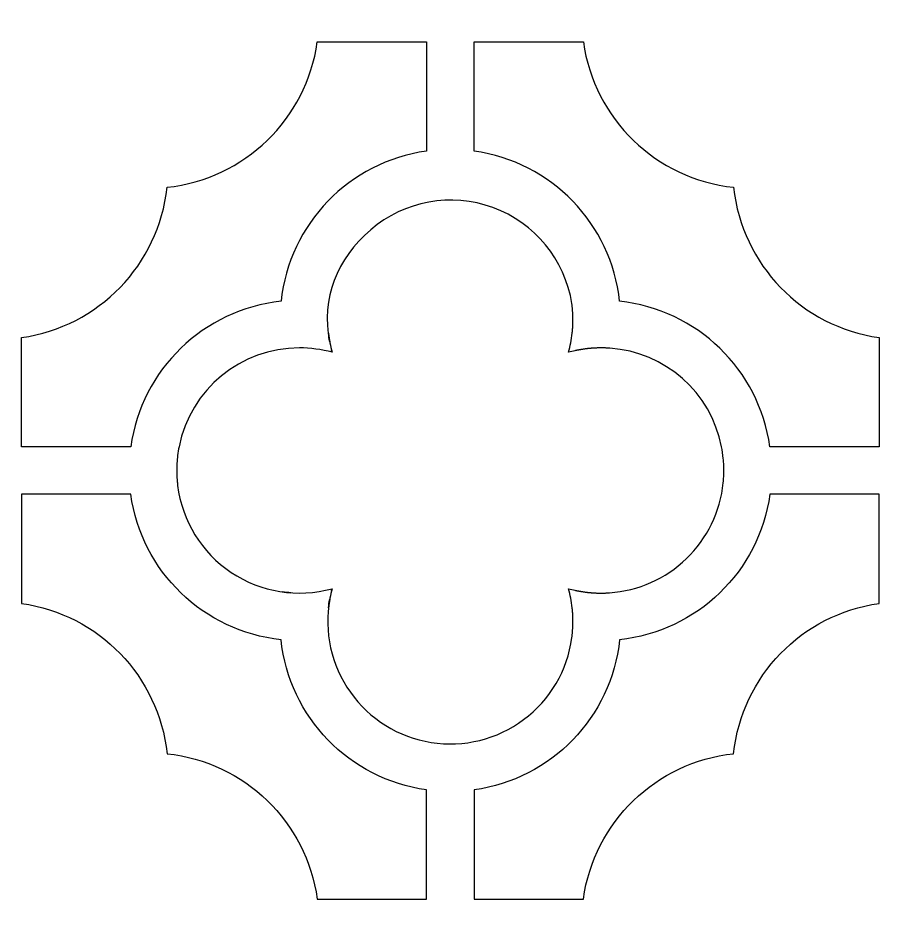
# Model space of a CAD drawing. Header units: centimetres. Extents: x -14 to -8.1, y -9 to 2.2.
# Drawn here: x -13.043 to -11.071, y -5.4 to -3.383 of the extents above; entities that cross this region are included whole.
import ezdxf

# ---------------------------------------------------------------- set-up
doc = ezdxf.new("R2010")
doc.units = ezdxf.units.CM
doc.header["$MEASUREMENT"] = 0
doc.layers.add('layer 1', color=7, linetype='Continuous')

msp = doc.modelspace()

# ---------------------------------------------------------------- linework, layer by layer
at = {"layer": 'layer 1', "lineweight": 30}
for points, knots in [([(-14.04071, 2.23468), (-14.04071, 2.23468), (-13.9345, 2.23468), (-13.9345, 2.23468), (-13.9345, 2.23468), (-13.9345, 2.23468), (-8.20693, 2.23468), (-8.20693, 2.23468), (-8.20693, 2.23468), (-8.20693, 2.23468), (-8.10073, 2.23468), (-8.10073, 2.23468), (-8.10073, 2.23468), (-8.10073, 2.23468), (-8.10073, 2.12848), (-8.10073, 2.12848), (-8.10073, 2.12848), (-8.10073, 2.12848), (-8.10073, -8.89401), (-8.10073, -8.89401), (-8.10073, -8.89401), (-8.10073, -8.89401), (-8.10073, -9.00021), (-8.10073, -9.00021), (-8.10073, -9.00021), (-8.10073, -9.00021), (-8.20693, -9.00021), (-8.20693, -9.00021), (-8.20693, -9.00021), (-8.20693, -9.00021), (-13.9345, -9.00021), (-13.9345, -9.00021), (-13.9345, -9.00021), (-13.9345, -9.00021), (-14.04071, -9.00021), (-14.04071, -9.00021), (-14.04071, -9.00021), (-14.04071, -9.00021), (-14.04071, -8.89401), (-14.04071, -8.89401), (-14.04071, -8.89401), (-14.04071, -8.89401), (-14.04071, 2.12848), (-14.04071, 2.12848), (-14.04071, 2.12848), (-14.04071, 2.12848), (-14.04071, 2.23468), (-14.04071, 2.23468)], [0, 0, 0, 0, 0.0769231, 0.0769231, 0.0769231, 0.0769231, 0.1538462, 0.1538462, 0.1538462, 0.1538462, 0.2307692, 0.2307692, 0.2307692, 0.2307692, 0.3076923, 0.3076923, 0.3076923, 0.3076923, 0.3846154, 0.3846154, 0.3846154, 0.3846154, 0.4615385, 0.4615385, 0.4615385, 0.4615385, 0.5384615, 0.5384615, 0.5384615, 0.5384615, 0.6153846, 0.6153846, 0.6153846, 0.6153846, 0.6923077, 0.6923077, 0.6923077, 0.6923077, 0.7692308, 0.7692308, 0.7692308, 0.7692308, 0.8461538, 0.8461538, 0.8461538, 0.8461538, 1, 1, 1, 1]), ([(-12.13265, -3.43587), (-12.13265, -3.43587), (-12.21379, -3.43587), (-12.21379, -3.43587), (-12.21379, -3.43587), (-12.21379, -3.43587), (-12.25252, -3.43587), (-12.25252, -3.43587), (-12.25252, -3.43587), (-12.25252, -3.43587), (-12.2818, -3.43587), (-12.2818, -3.43587), (-12.2818, -3.43587), (-12.2818, -3.43587), (-12.3761, -3.43587), (-12.3761, -3.43587), (-12.3761, -3.43587), (-12.40015, -3.60788), (-12.53836, -3.74154), (-12.71104, -3.76015), (-12.71104, -3.76015), (-12.72951, -3.93284), (-12.86333, -4.0709), (-13.03531, -4.09508), (-13.03531, -4.09508), (-13.03531, -4.09508), (-13.03531, -4.14635), (-13.03531, -4.14635), (-13.03531, -4.14635), (-13.03531, -4.14635), (-13.03531, -4.17249), (-13.03531, -4.17249), (-13.03531, -4.17249), (-13.03531, -4.17249), (-13.03531, -4.24991), (-13.03531, -4.24991), (-13.03531, -4.24991), (-13.03531, -4.24991), (-13.03531, -4.33851), (-13.03531, -4.33851), (-13.03531, -4.33851), (-13.03531, -4.33851), (-12.88631, -4.33852), (-12.88631, -4.33852), (-12.88631, -4.33852), (-12.88631, -4.33852), (-12.79189, -4.33852), (-12.79189, -4.33852), (-12.79189, -4.33852), (-12.76784, -4.1665), (-12.62962, -4.03284), (-12.45693, -4.01424), (-12.45693, -4.01424), (-12.43847, -3.84154), (-12.30465, -3.70347), (-12.13265, -3.6793), (-12.13265, -3.6793), (-12.13265, -3.6793), (-12.13265, -3.43587), (-12.13265, -3.43587)], [0, 0, 0, 0, 0.0625, 0.0625, 0.0625, 0.0625, 0.125, 0.125, 0.125, 0.125, 0.1875, 0.1875, 0.1875, 0.1875, 0.25, 0.25, 0.25, 0.25, 0.3125, 0.3125, 0.3125, 0.3125, 0.375, 0.375, 0.375, 0.375, 0.4375, 0.4375, 0.4375, 0.4375, 0.5, 0.5, 0.5, 0.5, 0.5625, 0.5625, 0.5625, 0.5625, 0.625, 0.625, 0.625, 0.625, 0.6875, 0.6875, 0.6875, 0.6875, 0.75, 0.75, 0.75, 0.75, 0.8125, 0.8125, 0.8125, 0.8125, 0.875, 0.875, 0.875, 0.875, 1, 1, 1, 1]), ([(-11.78302, -3.43587), (-11.78302, -3.43587), (-11.83419, -3.43587), (-11.83419, -3.43587), (-11.83419, -3.43587), (-11.83419, -3.43587), (-11.9066, -3.43587), (-11.9066, -3.43587), (-11.9066, -3.43587), (-11.9066, -3.43587), (-11.96084, -3.43587), (-11.96084, -3.43587), (-11.96084, -3.43587), (-11.96084, -3.43587), (-12.02645, -3.43587), (-12.02645, -3.43587), (-12.02645, -3.43587), (-12.02645, -3.43587), (-12.02645, -3.67931), (-12.02645, -3.67931), (-12.02645, -3.67931), (-11.85445, -3.70336), (-11.72079, -3.84156), (-11.70218, -4.01424), (-11.70218, -4.01424), (-11.52949, -4.03271), (-11.39143, -4.16653), (-11.36725, -4.33852), (-11.36725, -4.33852), (-11.36725, -4.33852), (-11.24553, -4.33852), (-11.24553, -4.33852), (-11.24553, -4.33852), (-11.24553, -4.33852), (-11.12382, -4.33852), (-11.12382, -4.33852), (-11.12382, -4.33852), (-11.12382, -4.33852), (-11.12382, -4.24991), (-11.12382, -4.24991), (-11.12382, -4.24991), (-11.12382, -4.24991), (-11.12382, -4.17248), (-11.12382, -4.17248), (-11.12382, -4.17248), (-11.12382, -4.17248), (-11.12382, -4.14636), (-11.12382, -4.14636), (-11.12382, -4.14636), (-11.12382, -4.14636), (-11.12382, -4.09508), (-11.12382, -4.09508), (-11.12382, -4.09508), (-11.29582, -4.07103), (-11.42948, -3.93283), (-11.44809, -3.76015), (-11.44809, -3.76015), (-11.62078, -3.74167), (-11.75884, -3.60786), (-11.78302, -3.43587)], [0, 0, 0, 0, 0.0625, 0.0625, 0.0625, 0.0625, 0.125, 0.125, 0.125, 0.125, 0.1875, 0.1875, 0.1875, 0.1875, 0.25, 0.25, 0.25, 0.25, 0.3125, 0.3125, 0.3125, 0.3125, 0.375, 0.375, 0.375, 0.375, 0.4375, 0.4375, 0.4375, 0.4375, 0.5, 0.5, 0.5, 0.5, 0.5625, 0.5625, 0.5625, 0.5625, 0.625, 0.625, 0.625, 0.625, 0.6875, 0.6875, 0.6875, 0.6875, 0.75, 0.75, 0.75, 0.75, 0.8125, 0.8125, 0.8125, 0.8125, 0.875, 0.875, 0.875, 0.875, 1, 1, 1, 1]), ([(-12.68423, -4.33852), (-12.6855, -4.34499), (-12.68653, -4.35151), (-12.68734, -4.35806), (-12.68734, -4.35806), (-12.68734, -4.35806), (-12.68753, -4.3597), (-12.68753, -4.3597), (-12.68753, -4.3597), (-12.68753, -4.3597), (-12.68772, -4.36136), (-12.68772, -4.36136), (-12.68772, -4.36136), (-12.68772, -4.36136), (-12.68837, -4.36792), (-12.68837, -4.36792), (-12.68837, -4.36792), (-12.68837, -4.36792), (-12.68875, -4.373), (-12.68875, -4.373), (-12.68875, -4.373), (-12.68875, -4.373), (-12.68887, -4.37468), (-12.68887, -4.37468), (-12.68887, -4.37468), (-12.68887, -4.37468), (-12.68907, -4.37803), (-12.68907, -4.37803), (-12.68907, -4.37803), (-12.68907, -4.37803), (-12.68913, -4.37974), (-12.68913, -4.37974), (-12.68913, -4.37974), (-12.68913, -4.37974), (-12.68922, -4.3819), (-12.68922, -4.3819), (-12.68922, -4.3819), (-12.68922, -4.3819), (-12.68925, -4.38312), (-12.68925, -4.38312), (-12.68925, -4.38312), (-12.68925, -4.38312), (-12.68932, -4.38454), (-12.68932, -4.38454), (-12.68932, -4.38454), (-12.68932, -4.38454), (-12.68934, -4.38626), (-12.68934, -4.38626), (-12.68934, -4.38626), (-12.68934, -4.38626), (-12.68935, -4.38734), (-12.68935, -4.38734), (-12.68935, -4.38734), (-12.68935, -4.38734), (-12.68938, -4.38904), (-12.68938, -4.38904), (-12.68938, -4.38904), (-12.68938, -4.38904), (-12.68939, -4.39075), (-12.68939, -4.39075), (-12.68939, -4.39075), (-12.68939, -4.39075), (-12.68939, -4.39244), (-12.68939, -4.39244), (-12.68939, -4.39244), (-12.68939, -4.39244), (-12.68938, -4.39414), (-12.68938, -4.39414), (-12.68938, -4.39414), (-12.68938, -4.39414), (-12.68936, -4.39555), (-12.68936, -4.39555), (-12.68936, -4.39555), (-12.68936, -4.39555), (-12.68935, -4.39668), (-12.68935, -4.39668), (-12.68935, -4.39668), (-12.68935, -4.39668), (-12.68932, -4.39838), (-12.68932, -4.39838), (-12.68932, -4.39838), (-12.68932, -4.39838), (-12.68925, -4.40008), (-12.68925, -4.40008), (-12.68925, -4.40008), (-12.68925, -4.40008), (-12.68922, -4.40131), (-12.68922, -4.40131), (-12.68922, -4.40131), (-12.68922, -4.40131), (-12.68916, -4.4026), (-12.68916, -4.4026), (-12.68916, -4.4026), (-12.68916, -4.4026), (-12.6891, -4.40428), (-12.6891, -4.40428), (-12.6891, -4.40428), (-12.6891, -4.40428), (-12.68887, -4.40848), (-12.68887, -4.40848), (-12.68887, -4.40848), (-12.68887, -4.40848), (-12.68875, -4.41017), (-12.68875, -4.41017), (-12.68875, -4.41017), (-12.68875, -4.41017), (-12.68844, -4.41434), (-12.68844, -4.41434), (-12.68844, -4.41434), (-12.68818, -4.41739), (-12.68788, -4.42044), (-12.68753, -4.42349), (-12.68753, -4.42349), (-12.68753, -4.42349), (-12.68734, -4.42515), (-12.68734, -4.42515), (-12.68734, -4.42515), (-12.67764, -4.50408), (-12.63407, -4.57483), (-12.56791, -4.61896), (-12.56791, -4.61896), (-12.50177, -4.66307), (-12.41979, -4.6763), (-12.34315, -4.65515), (-12.34315, -4.65515), (-12.34315, -4.65515), (-12.34444, -4.6601), (-12.34444, -4.6601), (-12.34444, -4.6601), (-12.34444, -4.6601), (-12.34315, -4.65515), (-12.34315, -4.65515), (-12.34315, -4.65515), (-12.34501, -4.66208), (-12.34662, -4.66907), (-12.34799, -4.67612), (-12.34799, -4.67612), (-12.34937, -4.68326), (-12.35046, -4.69046), (-12.35127, -4.69769), (-12.35127, -4.69769), (-12.35056, -4.69136), (-12.34964, -4.68506), (-12.3485, -4.67879), (-12.3485, -4.67879), (-12.36165, -4.75127), (-12.34503, -4.82598), (-12.3024, -4.88605), (-12.3024, -4.88605), (-12.25978, -4.94612), (-12.19509, -4.98642), (-12.12234, -4.99794), (-12.12234, -4.99794), (-12.04956, -5.00947), (-11.97521, -4.99113), (-11.91614, -4.94709), (-11.91614, -4.94709), (-11.85707, -4.90305), (-11.81832, -4.83739), (-11.80858, -4.76435), (-11.80858, -4.76435), (-11.80858, -4.76435), (-11.80842, -4.7632), (-11.80842, -4.7632), (-11.80842, -4.7632), (-11.80842, -4.7632), (-11.8083, -4.76205), (-11.8083, -4.76205), (-11.8083, -4.76205), (-11.8083, -4.76205), (-11.80801, -4.75972), (-11.80801, -4.75972), (-11.80801, -4.75972), (-11.80801, -4.75972), (-11.80781, -4.75799), (-11.80781, -4.75799), (-11.80781, -4.75799), (-11.80781, -4.75799), (-11.80768, -4.75684), (-11.80768, -4.75684), (-11.80768, -4.75684), (-11.80768, -4.75684), (-11.80751, -4.75509), (-11.80751, -4.75509), (-11.80751, -4.75509), (-11.80751, -4.75509), (-11.80737, -4.75361), (-11.80737, -4.75361), (-11.80737, -4.75361), (-11.80737, -4.75361), (-11.80725, -4.7522), (-11.80725, -4.7522), (-11.80725, -4.7522), (-11.80725, -4.7522), (-11.80715, -4.75101), (-11.80715, -4.75101), (-11.80715, -4.75101), (-11.80715, -4.75101), (-11.80706, -4.75003), (-11.80706, -4.75003), (-11.80706, -4.75003), (-11.80706, -4.75003), (-11.80695, -4.74868), (-11.80695, -4.74868), (-11.80695, -4.74868), (-11.80695, -4.74868), (-11.80661, -4.74342), (-11.80661, -4.74342), (-11.80661, -4.74342), (-11.80661, -4.74342), (-11.80654, -4.74225), (-11.80654, -4.74225), (-11.80654, -4.74225), (-11.80654, -4.74225), (-11.8065, -4.74107), (-11.8065, -4.74107), (-11.8065, -4.74107), (-11.8065, -4.74107), (-11.80644, -4.73989), (-11.80644, -4.73989), (-11.80644, -4.73989), (-11.80644, -4.73989), (-11.80639, -4.73872), (-11.80639, -4.73872), (-11.80639, -4.73872), (-11.80639, -4.73872), (-11.80633, -4.73698), (-11.80633, -4.73698), (-11.80633, -4.73698), (-11.80633, -4.73698), (-11.80623, -4.73307), (-11.80623, -4.73307), (-11.80623, -4.73307), (-11.80623, -4.73307), (-11.80622, -4.73159), (-11.80622, -4.73159), (-11.80622, -4.73159), (-11.80622, -4.73159), (-11.80619, -4.7298), (-11.80619, -4.7298), (-11.80619, -4.7298), (-11.80619, -4.7298), (-11.80617, -4.72805), (-11.80617, -4.72805), (-11.80617, -4.72805), (-11.80617, -4.72805), (-11.80619, -4.72686), (-11.80619, -4.72686), (-11.80619, -4.72686), (-11.80619, -4.72686), (-11.80619, -4.72568), (-11.80619, -4.72568), (-11.80619, -4.72568), (-11.80619, -4.72568), (-11.80622, -4.72451), (-11.80622, -4.72451), (-11.80622, -4.72451), (-11.80622, -4.72451), (-11.80622, -4.72333), (-11.80622, -4.72333), (-11.80622, -4.72333), (-11.80622, -4.72333), (-11.80624, -4.72215), (-11.80624, -4.72215), (-11.80624, -4.72215), (-11.80624, -4.72215), (-11.80626, -4.72097), (-11.80626, -4.72097), (-11.80626, -4.72097), (-11.80626, -4.72097), (-11.8063, -4.71979), (-11.8063, -4.71979), (-11.8063, -4.71979), (-11.8063, -4.71979), (-11.80633, -4.71862), (-11.80633, -4.71862), (-11.80633, -4.71862), (-11.80633, -4.71862), (-11.80639, -4.71744), (-11.80639, -4.71744), (-11.80639, -4.71744), (-11.80639, -4.71744), (-11.80644, -4.71627), (-11.80644, -4.71627), (-11.80644, -4.71627), (-11.80644, -4.71627), (-11.8065, -4.71508), (-11.8065, -4.71508), (-11.8065, -4.71508), (-11.8065, -4.71508), (-11.80654, -4.71393), (-11.80654, -4.71393), (-11.80654, -4.71393), (-11.80654, -4.71393), (-11.80661, -4.71275), (-11.80661, -4.71275), (-11.80661, -4.71275), (-11.80661, -4.71275), (-11.80667, -4.71159), (-11.80667, -4.71159), (-11.80667, -4.71159), (-11.80667, -4.71159), (-11.80675, -4.71041), (-11.80675, -4.71041), (-11.80675, -4.71041), (-11.80675, -4.71041), (-11.80681, -4.70926), (-11.80681, -4.70926), (-11.80681, -4.70926), (-11.80681, -4.70926), (-11.80691, -4.70809), (-11.80691, -4.70809), (-11.80691, -4.70809), (-11.80691, -4.70809), (-11.80699, -4.70694), (-11.80699, -4.70694), (-11.80699, -4.70694), (-11.80699, -4.70694), (-11.80708, -4.70577), (-11.80708, -4.70577), (-11.80708, -4.70577), (-11.80708, -4.70577), (-11.80718, -4.70461), (-11.80718, -4.70461), (-11.80718, -4.70461), (-11.80718, -4.70461), (-11.8073, -4.70344), (-11.8073, -4.70344), (-11.8073, -4.70344), (-11.8073, -4.70344), (-11.8074, -4.70228), (-11.8074, -4.70228), (-11.8074, -4.70228), (-11.8074, -4.70228), (-11.8075, -4.70114), (-11.8075, -4.70114), (-11.8075, -4.70114), (-11.8075, -4.70114), (-11.80759, -4.7), (-11.80759, -4.7), (-11.80759, -4.7), (-11.80759, -4.7), (-11.80772, -4.69883), (-11.80772, -4.69883), (-11.80772, -4.69883), (-11.80772, -4.69883), (-11.80785, -4.69769), (-11.80785, -4.69769), (-11.80785, -4.69769), (-11.80944, -4.68331), (-11.81217, -4.66909), (-11.81603, -4.65515), (-11.81603, -4.65515), (-11.8113, -4.65643), (-11.80654, -4.65759), (-11.80176, -4.65864), (-11.80176, -4.65864), (-11.80176, -4.65864), (-11.80064, -4.6589), (-11.80064, -4.6589), (-11.80064, -4.6589), (-11.80064, -4.6589), (-11.79953, -4.65912), (-11.79953, -4.65912), (-11.79953, -4.65912), (-11.79953, -4.65912), (-11.79841, -4.65937), (-11.79841, -4.65937), (-11.79841, -4.65937), (-11.79841, -4.65937), (-11.79729, -4.65959), (-11.79729, -4.65959), (-11.79729, -4.65959), (-11.79729, -4.65959), (-11.79618, -4.65981), (-11.79618, -4.65981), (-11.79618, -4.65981), (-11.79618, -4.65981), (-11.79506, -4.66003), (-11.79506, -4.66003), (-11.79506, -4.66003), (-11.79506, -4.66003), (-11.79394, -4.66024), (-11.79394, -4.66024), (-11.79394, -4.66024), (-11.79394, -4.66024), (-11.79283, -4.66044), (-11.79283, -4.66044), (-11.79283, -4.66044), (-11.79283, -4.66044), (-11.7917, -4.66066), (-11.7917, -4.66066), (-11.7917, -4.66066), (-11.7917, -4.66066), (-11.79059, -4.66085), (-11.79059, -4.66085), (-11.79059, -4.66085), (-11.79059, -4.66085), (-11.78943, -4.66106), (-11.78943, -4.66106), (-11.78943, -4.66106), (-11.78943, -4.66106), (-11.78832, -4.66124), (-11.78832, -4.66124), (-11.78832, -4.66124), (-11.78832, -4.66124), (-11.78718, -4.66143), (-11.78718, -4.66143), (-11.78718, -4.66143), (-11.78718, -4.66143), (-11.78606, -4.6616), (-11.78606, -4.6616), (-11.78606, -4.6616), (-11.78606, -4.6616), (-11.78491, -4.6618), (-11.78491, -4.6618), (-11.78491, -4.6618), (-11.78491, -4.6618), (-11.78378, -4.66196), (-11.78378, -4.66196), (-11.78378, -4.66196), (-11.78378, -4.66196), (-11.78264, -4.66214), (-11.78264, -4.66214), (-11.78264, -4.66214), (-11.78264, -4.66214), (-11.7815, -4.66229), (-11.7815, -4.66229), (-11.7815, -4.66229), (-11.7815, -4.66229), (-11.78034, -4.66248), (-11.78034, -4.66248), (-11.78034, -4.66248), (-11.78034, -4.66248), (-11.77922, -4.6626), (-11.77922, -4.6626), (-11.77922, -4.6626), (-11.77922, -4.6626), (-11.77808, -4.66277), (-11.77808, -4.66277), (-11.77808, -4.66277), (-11.77808, -4.66277), (-11.77693, -4.6629), (-11.77693, -4.6629), (-11.77693, -4.6629), (-11.77693, -4.6629), (-11.77578, -4.66305), (-11.77578, -4.66305), (-11.77578, -4.66305), (-11.77578, -4.66305), (-11.77463, -4.66318), (-11.77463, -4.66318), (-11.77463, -4.66318), (-11.77463, -4.66318), (-11.77349, -4.66332), (-11.77349, -4.66332), (-11.77349, -4.66332), (-11.77349, -4.66332), (-11.77234, -4.66345), (-11.77234, -4.66345), (-11.77234, -4.66345), (-11.77234, -4.66345), (-11.77118, -4.66358), (-11.77118, -4.66358), (-11.77118, -4.66358), (-11.77118, -4.66358), (-11.77004, -4.66366), (-11.77004, -4.66366), (-11.77004, -4.66366), (-11.77004, -4.66366), (-11.76889, -4.66378), (-11.76889, -4.66378), (-11.76889, -4.66378), (-11.76889, -4.66378), (-11.76774, -4.66388), (-11.76774, -4.66388), (-11.76774, -4.66388), (-11.76774, -4.66388), (-11.76656, -4.664), (-11.76656, -4.664), (-11.76656, -4.664), (-11.76656, -4.664), (-11.76541, -4.66409), (-11.76541, -4.66409), (-11.76541, -4.66409), (-11.76541, -4.66409), (-11.76423, -4.66419), (-11.76423, -4.66419), (-11.76423, -4.66419), (-11.76423, -4.66419), (-11.76309, -4.66427), (-11.76309, -4.66427), (-11.76309, -4.66427), (-11.76309, -4.66427), (-11.76191, -4.66436), (-11.76191, -4.66436), (-11.76191, -4.66436), (-11.76191, -4.66436), (-11.76076, -4.66443), (-11.76076, -4.66443), (-11.76076, -4.66443), (-11.76076, -4.66443), (-11.75959, -4.6645), (-11.75959, -4.6645), (-11.75959, -4.6645), (-11.75959, -4.6645), (-11.75843, -4.66457), (-11.75843, -4.66457), (-11.75843, -4.66457), (-11.75843, -4.66457), (-11.75725, -4.66463), (-11.75725, -4.66463), (-11.75725, -4.66463), (-11.75725, -4.66463), (-11.75609, -4.66468), (-11.75609, -4.66468), (-11.75609, -4.66468), (-11.75609, -4.66468), (-11.75491, -4.66474), (-11.75491, -4.66474), (-11.75491, -4.66474), (-11.75491, -4.66474), (-11.75373, -4.66478), (-11.75373, -4.66478), (-11.75373, -4.66478), (-11.75373, -4.66478), (-11.75256, -4.66485), (-11.75256, -4.66485), (-11.75256, -4.66485), (-11.75256, -4.66485), (-11.75138, -4.66488), (-11.75138, -4.66488), (-11.75138, -4.66488), (-11.75138, -4.66488), (-11.75021, -4.66491), (-11.75021, -4.66491), (-11.75021, -4.66491), (-11.75021, -4.66491), (-11.74903, -4.66493), (-11.74903, -4.66493), (-11.74903, -4.66493), (-11.74903, -4.66493), (-11.74785, -4.66497), (-11.74785, -4.66497), (-11.74785, -4.66497), (-11.74785, -4.66497), (-11.74667, -4.66497), (-11.74667, -4.66497), (-11.74667, -4.66497), (-11.74667, -4.66497), (-11.74549, -4.665), (-11.74549, -4.665), (-11.74549, -4.665), (-11.74549, -4.665), (-11.74431, -4.665), (-11.74431, -4.665), (-11.74431, -4.665), (-11.74431, -4.665), (-11.74312, -4.66501), (-11.74312, -4.66501), (-11.74312, -4.66501), (-11.74312, -4.66501), (-11.74195, -4.665), (-11.74195, -4.665), (-11.74195, -4.665), (-11.74195, -4.665), (-11.74051, -4.66498), (-11.74051, -4.66498), (-11.74051, -4.66498), (-11.74051, -4.66498), (-11.73898, -4.66497), (-11.73898, -4.66497), (-11.73898, -4.66497), (-11.73898, -4.66497), (-11.73393, -4.66484), (-11.73393, -4.66484), (-11.73393, -4.66484), (-11.73393, -4.66484), (-11.73247, -4.66477), (-11.73247, -4.66477), (-11.73247, -4.66477), (-11.73247, -4.66477), (-11.7272, -4.66451), (-11.7272, -4.66451), (-11.7272, -4.66451), (-11.7272, -4.66451), (-11.72602, -4.66444), (-11.72602, -4.66444), (-11.72602, -4.66444), (-11.72602, -4.66444), (-11.72484, -4.66437), (-11.72484, -4.66437), (-11.72484, -4.66437), (-11.66045, -4.65994), (-11.59971, -4.63299), (-11.55324, -4.58819), (-11.55324, -4.58819), (-11.50675, -4.54338), (-11.47767, -4.48358), (-11.47116, -4.41934), (-11.47116, -4.41934), (-11.47116, -4.41934), (-11.47076, -4.41518), (-11.47076, -4.41518), (-11.47076, -4.41518), (-11.47041, -4.41085), (-11.47014, -4.40651), (-11.46995, -4.40217), (-11.46995, -4.40217), (-11.46995, -4.40217), (-11.46992, -4.40091), (-11.46992, -4.40091), (-11.46992, -4.40091), (-11.46992, -4.40091), (-11.46986, -4.39921), (-11.46986, -4.39921), (-11.46986, -4.39921), (-11.46986, -4.39921), (-11.46979, -4.39681), (-11.46979, -4.39681), (-11.46979, -4.39681), (-11.46979, -4.39681), (-11.46979, -4.39582), (-11.46979, -4.39582), (-11.46979, -4.39582), (-11.46979, -4.39582), (-11.46976, -4.39414), (-11.46976, -4.39414), (-11.46976, -4.39414), (-11.46976, -4.39414), (-11.46975, -4.39244), (-11.46975, -4.39244), (-11.46975, -4.39244), (-11.46975, -4.39244), (-11.46975, -4.39075), (-11.46975, -4.39075), (-11.46975, -4.39075), (-11.46975, -4.39075), (-11.46976, -4.38904), (-11.46976, -4.38904), (-11.46976, -4.38904), (-11.46976, -4.38904), (-11.46978, -4.38767), (-11.46978, -4.38767), (-11.46978, -4.38767), (-11.46978, -4.38767), (-11.46979, -4.3865), (-11.46979, -4.3865), (-11.46979, -4.3865), (-11.46979, -4.3865), (-11.46982, -4.38483), (-11.46982, -4.38483), (-11.46982, -4.38483), (-11.46982, -4.38483), (-11.46989, -4.38312), (-11.46989, -4.38312), (-11.46989, -4.38312), (-11.46989, -4.38312), (-11.46992, -4.38197), (-11.46992, -4.38197), (-11.46992, -4.38197), (-11.47009, -4.37786), (-11.47033, -4.37375), (-11.47064, -4.36965), (-11.47064, -4.36965), (-11.47064, -4.36965), (-11.47076, -4.368), (-11.47076, -4.368), (-11.47076, -4.368), (-11.47076, -4.368), (-11.47106, -4.36468), (-11.47106, -4.36468), (-11.47106, -4.36468), (-11.47197, -4.35591), (-11.47326, -4.34718), (-11.47491, -4.33852), (-11.47491, -4.33852), (-11.49882, -4.21739), (-11.6008, -4.12738), (-11.72396, -4.11892), (-11.72396, -4.11892), (-11.72396, -4.11892), (-11.72541, -4.11882), (-11.72541, -4.11882), (-11.72541, -4.11882), (-11.72541, -4.11882), (-11.72659, -4.11874), (-11.72659, -4.11874), (-11.72659, -4.11874), (-11.72659, -4.11874), (-11.73247, -4.11846), (-11.73247, -4.11846), (-11.73247, -4.11846), (-11.73247, -4.11846), (-11.73393, -4.1184), (-11.73393, -4.1184), (-11.73393, -4.1184), (-11.73393, -4.1184), (-11.73811, -4.11828), (-11.73811, -4.11828), (-11.73811, -4.11828), (-11.73811, -4.11828), (-11.73959, -4.11827), (-11.73959, -4.11827), (-11.73959, -4.11827), (-11.73959, -4.11827), (-11.74138, -4.11824), (-11.74138, -4.11824), (-11.74138, -4.11824), (-11.74138, -4.11824), (-11.74312, -4.11822), (-11.74312, -4.11822), (-11.74312, -4.11822), (-11.74312, -4.11822), (-11.74431, -4.11824), (-11.74431, -4.11824), (-11.74431, -4.11824), (-11.74431, -4.11824), (-11.74549, -4.11824), (-11.74549, -4.11824), (-11.74549, -4.11824), (-11.74549, -4.11824), (-11.74667, -4.11827), (-11.74667, -4.11827), (-11.74667, -4.11827), (-11.74667, -4.11827), (-11.74785, -4.11827), (-11.74785, -4.11827), (-11.74785, -4.11827), (-11.74785, -4.11827), (-11.74903, -4.1183), (-11.74903, -4.1183), (-11.74903, -4.1183), (-11.74903, -4.1183), (-11.75021, -4.11832), (-11.75021, -4.11832), (-11.75021, -4.11832), (-11.75021, -4.11832), (-11.75138, -4.11836), (-11.75138, -4.11836), (-11.75138, -4.11836), (-11.75138, -4.11836), (-11.75256, -4.11839), (-11.75256, -4.11839), (-11.75256, -4.11839), (-11.75256, -4.11839), (-11.75373, -4.11844), (-11.75373, -4.11844), (-11.75373, -4.11844), (-11.75373, -4.11844), (-11.75491, -4.11849), (-11.75491, -4.11849), (-11.75491, -4.11849), (-11.75491, -4.11849), (-11.75609, -4.11855), (-11.75609, -4.11855), (-11.75609, -4.11855), (-11.75609, -4.11855), (-11.75725, -4.11859), (-11.75725, -4.11859), (-11.75725, -4.11859), (-11.75725, -4.11859), (-11.75843, -4.11866), (-11.75843, -4.11866), (-11.75843, -4.11866), (-11.75843, -4.11866), (-11.75958, -4.11872), (-11.75958, -4.11872), (-11.75958, -4.11872), (-11.75958, -4.11872), (-11.76075, -4.1188), (-11.76075, -4.1188), (-11.76075, -4.1188), (-11.76075, -4.1188), (-11.76191, -4.11886), (-11.76191, -4.11886), (-11.76191, -4.11886), (-11.76191, -4.11886), (-11.76308, -4.11896), (-11.76308, -4.11896), (-11.76308, -4.11896), (-11.76308, -4.11896), (-11.76422, -4.11905), (-11.76422, -4.11905), (-11.76422, -4.11905), (-11.76422, -4.11905), (-11.76541, -4.11914), (-11.76541, -4.11914), (-11.76541, -4.11914), (-11.76541, -4.11914), (-11.76655, -4.11923), (-11.76655, -4.11923), (-11.76655, -4.11923), (-11.76655, -4.11923), (-11.76772, -4.11935), (-11.76772, -4.11935), (-11.76772, -4.11935), (-11.76772, -4.11935), (-11.76887, -4.11945), (-11.76887, -4.11945), (-11.76887, -4.11945), (-11.76887, -4.11945), (-11.77001, -4.11956), (-11.77001, -4.11956), (-11.77001, -4.11956), (-11.77001, -4.11956), (-11.77116, -4.11966), (-11.77116, -4.11966), (-11.77116, -4.11966), (-11.77116, -4.11966), (-11.77232, -4.11979), (-11.77232, -4.11979), (-11.77232, -4.11979), (-11.77232, -4.11979), (-11.77346, -4.11991), (-11.77346, -4.11991), (-11.77346, -4.11991), (-11.77346, -4.11991), (-11.77461, -4.12005), (-11.77461, -4.12005), (-11.77461, -4.12005), (-11.77461, -4.12005), (-11.77576, -4.12018), (-11.77576, -4.12018), (-11.77576, -4.12018), (-11.77576, -4.12018), (-11.7769, -4.12034), (-11.7769, -4.12034), (-11.7769, -4.12034), (-11.7769, -4.12034), (-11.77806, -4.12047), (-11.77806, -4.12047), (-11.77806, -4.12047), (-11.77806, -4.12047), (-11.7792, -4.12062), (-11.7792, -4.12062), (-11.7792, -4.12062), (-11.7792, -4.12062), (-11.78031, -4.12075), (-11.78031, -4.12075), (-11.78031, -4.12075), (-11.78031, -4.12075), (-11.78146, -4.12093), (-11.78146, -4.12093), (-11.78146, -4.12093), (-11.78146, -4.12093), (-11.78261, -4.12109), (-11.78261, -4.12109), (-11.78261, -4.12109), (-11.78261, -4.12109), (-11.78375, -4.12127), (-11.78375, -4.12127), (-11.78375, -4.12127), (-11.78375, -4.12127), (-11.78488, -4.12143), (-11.78488, -4.12143), (-11.78488, -4.12143), (-11.78488, -4.12143), (-11.78603, -4.12162), (-11.78603, -4.12162), (-11.78603, -4.12162), (-11.78603, -4.12162), (-11.78715, -4.12181), (-11.78715, -4.12181), (-11.78715, -4.12181), (-11.78715, -4.12181), (-11.78829, -4.122), (-11.78829, -4.122), (-11.78829, -4.122), (-11.78829, -4.122), (-11.7894, -4.12216), (-11.7894, -4.12216), (-11.7894, -4.12216), (-11.7894, -4.12216), (-11.79055, -4.12238), (-11.79055, -4.12238), (-11.79055, -4.12238), (-11.79055, -4.12238), (-11.79166, -4.12257), (-11.79166, -4.12257), (-11.79166, -4.12257), (-11.79166, -4.12257), (-11.7928, -4.12279), (-11.7928, -4.12279), (-11.7928, -4.12279), (-11.7928, -4.12279), (-11.79391, -4.12298), (-11.79391, -4.12298), (-11.79391, -4.12298), (-11.79391, -4.12298), (-11.79502, -4.12321), (-11.79502, -4.12321), (-11.79502, -4.12321), (-11.79502, -4.12321), (-11.79614, -4.12342), (-11.79614, -4.12342), (-11.79614, -4.12342), (-11.79614, -4.12342), (-11.79725, -4.12364), (-11.79725, -4.12364), (-11.79725, -4.12364), (-11.79725, -4.12364), (-11.79837, -4.12386), (-11.79837, -4.12386), (-11.79837, -4.12386), (-11.79837, -4.12386), (-11.79948, -4.1241), (-11.79948, -4.1241), (-11.79948, -4.1241), (-11.79948, -4.1241), (-11.80059, -4.12433), (-11.80059, -4.12433), (-11.80059, -4.12433), (-11.80059, -4.12433), (-11.80171, -4.12459), (-11.80171, -4.12459), (-11.80171, -4.12459), (-11.8065, -4.12562), (-11.81125, -4.12678), (-11.81598, -4.12808), (-11.81598, -4.12808), (-11.81215, -4.11414), (-11.80944, -4.09991), (-11.80786, -4.08554), (-11.80786, -4.08554), (-11.80786, -4.08554), (-11.80773, -4.08439), (-11.80773, -4.08439), (-11.80773, -4.08439), (-11.80773, -4.08439), (-11.80761, -4.08324), (-11.80761, -4.08324), (-11.80761, -4.08324), (-11.80761, -4.08324), (-11.80751, -4.08208), (-11.80751, -4.08208), (-11.80751, -4.08208), (-11.80751, -4.08208), (-11.8074, -4.08094), (-11.8074, -4.08094), (-11.8074, -4.08094), (-11.8074, -4.08094), (-11.8073, -4.07979), (-11.8073, -4.07979), (-11.8073, -4.07979), (-11.8073, -4.07979), (-11.80718, -4.07861), (-11.80718, -4.07861), (-11.80718, -4.07861), (-11.80718, -4.07861), (-11.80708, -4.07747), (-11.80708, -4.07747), (-11.80708, -4.07747), (-11.80708, -4.07747), (-11.80699, -4.07628), (-11.80699, -4.07628), (-11.80699, -4.07628), (-11.80699, -4.07628), (-11.80691, -4.07514), (-11.80691, -4.07514), (-11.80691, -4.07514), (-11.80691, -4.07514), (-11.80681, -4.07397), (-11.80681, -4.07397), (-11.80681, -4.07397), (-11.80681, -4.07397), (-11.80675, -4.07281), (-11.80675, -4.07281), (-11.80675, -4.07281), (-11.80675, -4.07281), (-11.80667, -4.07164), (-11.80667, -4.07164), (-11.80667, -4.07164), (-11.80667, -4.07164), (-11.80661, -4.07048), (-11.80661, -4.07048), (-11.80661, -4.07048), (-11.80661, -4.07048), (-11.80654, -4.0693), (-11.80654, -4.0693), (-11.80654, -4.0693), (-11.80654, -4.0693), (-11.8065, -4.06814), (-11.8065, -4.06814), (-11.8065, -4.06814), (-11.8065, -4.06814), (-11.80644, -4.06697), (-11.80644, -4.06697), (-11.80644, -4.06697), (-11.80644, -4.06697), (-11.80639, -4.06578), (-11.80639, -4.06578), (-11.80639, -4.06578), (-11.80639, -4.06578), (-11.80633, -4.06461), (-11.80633, -4.06461), (-11.80633, -4.06461), (-11.80633, -4.06461), (-11.8063, -4.06344), (-11.8063, -4.06344), (-11.8063, -4.06344), (-11.8063, -4.06344), (-11.80626, -4.06226), (-11.80626, -4.06226), (-11.80626, -4.06226), (-11.80626, -4.06226), (-11.80624, -4.06108), (-11.80624, -4.06108), (-11.80624, -4.06108), (-11.80624, -4.06108), (-11.80622, -4.05991), (-11.80622, -4.05991), (-11.80622, -4.05991), (-11.80622, -4.05991), (-11.80622, -4.05872), (-11.80622, -4.05872), (-11.80622, -4.05872), (-11.80622, -4.05872), (-11.80619, -4.05754), (-11.80619, -4.05754), (-11.80619, -4.05754), (-11.80619, -4.05754), (-11.80619, -4.05637), (-11.80619, -4.05637), (-11.80619, -4.05637), (-11.80619, -4.05637), (-11.80617, -4.05518), (-11.80617, -4.05518), (-11.80617, -4.05518), (-11.80617, -4.05518), (-11.80619, -4.054), (-11.80619, -4.054), (-11.80619, -4.054), (-11.80619, -4.054), (-11.80619, -4.05256), (-11.80619, -4.05256), (-11.80619, -4.05256), (-11.80619, -4.05256), (-11.80622, -4.05103), (-11.80622, -4.05103), (-11.80622, -4.05103), (-11.80622, -4.05103), (-11.8063, -4.04705), (-11.8063, -4.04705), (-11.8063, -4.04705), (-11.8063, -4.04705), (-11.80639, -4.04452), (-11.80639, -4.04452), (-11.80639, -4.04452), (-11.80639, -4.04452), (-11.80644, -4.04333), (-11.80644, -4.04333), (-11.80644, -4.04333), (-11.80644, -4.04333), (-11.8065, -4.04216), (-11.8065, -4.04216), (-11.8065, -4.04216), (-11.8065, -4.04216), (-11.80653, -4.04112), (-11.80653, -4.04112), (-11.80653, -4.04112), (-11.80653, -4.04112), (-11.80661, -4.03981), (-11.80661, -4.03981), (-11.80661, -4.03981), (-11.80661, -4.03981), (-11.80694, -4.0347), (-11.80694, -4.0347), (-11.80694, -4.0347), (-11.80694, -4.0347), (-11.80705, -4.03337), (-11.80705, -4.03337), (-11.80705, -4.03337), (-11.80705, -4.03337), (-11.80715, -4.03222), (-11.80715, -4.03222), (-11.80715, -4.03222), (-11.80715, -4.03222), (-11.80725, -4.03104), (-11.80725, -4.03104), (-11.80725, -4.03104), (-11.80725, -4.03104), (-11.80736, -4.02989), (-11.80736, -4.02989), (-11.80736, -4.02989), (-11.80736, -4.02989), (-11.80745, -4.02878), (-11.80745, -4.02878), (-11.80745, -4.02878), (-11.80745, -4.02878), (-11.80759, -4.02713), (-11.80759, -4.02713), (-11.80759, -4.02713), (-11.80759, -4.02713), (-11.80774, -4.02581), (-11.80774, -4.02581), (-11.80774, -4.02581), (-11.80774, -4.02581), (-11.80795, -4.02409), (-11.80795, -4.02409), (-11.80795, -4.02409), (-11.80795, -4.02409), (-11.8082, -4.02197), (-11.8082, -4.02197), (-11.8082, -4.02197), (-11.8082, -4.02197), (-11.80836, -4.02061), (-11.80836, -4.02061), (-11.80836, -4.02061), (-11.80836, -4.02061), (-11.80852, -4.01945), (-11.80852, -4.01945), (-11.80852, -4.01945), (-11.82395, -3.92144), (-11.89128, -3.83949), (-11.98443, -3.80534), (-11.98443, -3.80534), (-12.07758, -3.77118), (-12.18192, -3.79019), (-12.25704, -3.855), (-12.25704, -3.855), (-12.33217, -3.91981), (-12.36863, -4.00729), (-12.3485, -4.10444), (-12.3485, -4.10444), (-12.34963, -4.09818), (-12.35055, -4.09187), (-12.35127, -4.08554), (-12.35127, -4.08554), (-12.35046, -4.09277), (-12.34937, -4.09997), (-12.348, -4.10712), (-12.348, -4.10712), (-12.34664, -4.11417), (-12.345, -4.12116), (-12.34309, -4.12808), (-12.34309, -4.12808), (-12.34309, -4.12808), (-12.34444, -4.12313), (-12.34444, -4.12313), (-12.34444, -4.12313), (-12.34444, -4.12313), (-12.34315, -4.12807), (-12.34315, -4.12807), (-12.34315, -4.12807), (-12.36689, -4.12153), (-12.39139, -4.11822), (-12.41601, -4.11822), (-12.41601, -4.11822), (-12.54661, -4.11827), (-12.65891, -4.2104), (-12.68424, -4.33852)], [0, 0, 0, 0, 0.0034602, 0.0034602, 0.0034602, 0.0034602, 0.0069204, 0.0069204, 0.0069204, 0.0069204, 0.0103806, 0.0103806, 0.0103806, 0.0103806, 0.0138408, 0.0138408, 0.0138408, 0.0138408, 0.017301, 0.017301, 0.017301, 0.017301, 0.0207612, 0.0207612, 0.0207612, 0.0207612, 0.0242215, 0.0242215, 0.0242215, 0.0242215, 0.0276817, 0.0276817, 0.0276817, 0.0276817, 0.0311419, 0.0311419, 0.0311419, 0.0311419, 0.0346021, 0.0346021, 0.0346021, 0.0346021, 0.0380623, 0.0380623, 0.0380623, 0.0380623, 0.0415225, 0.0415225, 0.0415225, 0.0415225, 0.0449827, 0.0449827, 0.0449827, 0.0449827, 0.0484429, 0.0484429, 0.0484429, 0.0484429, 0.0519031, 0.0519031, 0.0519031, 0.0519031, 0.0553633, 0.0553633, 0.0553633, 0.0553633, 0.0588235, 0.0588235, 0.0588235, 0.0588235, 0.0622837, 0.0622837, 0.0622837, 0.0622837, 0.0657439, 0.0657439, 0.0657439, 0.0657439, 0.0692042, 0.0692042, 0.0692042, 0.0692042, 0.0726644, 0.0726644, 0.0726644, 0.0726644, 0.0761246, 0.0761246, 0.0761246, 0.0761246, 0.0795848, 0.0795848, 0.0795848, 0.0795848, 0.083045, 0.083045, 0.083045, 0.083045, 0.0865052, 0.0865052, 0.0865052, 0.0865052, 0.0899654, 0.0899654, 0.0899654, 0.0899654, 0.0934256, 0.0934256, 0.0934256, 0.0934256, 0.0968858, 0.0968858, 0.0968858, 0.0968858, 0.100346, 0.100346, 0.100346, 0.100346, 0.1038062, 0.1038062, 0.1038062, 0.1038062, 0.1072664, 0.1072664, 0.1072664, 0.1072664, 0.1107266, 0.1107266, 0.1107266, 0.1107266, 0.1141869, 0.1141869, 0.1141869, 0.1141869, 0.1176471, 0.1176471, 0.1176471, 0.1176471, 0.1211073, 0.1211073, 0.1211073, 0.1211073, 0.1245675, 0.1245675, 0.1245675, 0.1245675, 0.1280277, 0.1280277, 0.1280277, 0.1280277, 0.1314879, 0.1314879, 0.1314879, 0.1314879, 0.1349481, 0.1349481, 0.1349481, 0.1349481, 0.1384083, 0.1384083, 0.1384083, 0.1384083, 0.1418685, 0.1418685, 0.1418685, 0.1418685, 0.1453287, 0.1453287, 0.1453287, 0.1453287, 0.1487889, 0.1487889, 0.1487889, 0.1487889, 0.1522491, 0.1522491, 0.1522491, 0.1522491, 0.1557093, 0.1557093, 0.1557093, 0.1557093, 0.1591696, 0.1591696, 0.1591696, 0.1591696, 0.1626298, 0.1626298, 0.1626298, 0.1626298, 0.16609, 0.16609, 0.16609, 0.16609, 0.1695502, 0.1695502, 0.1695502, 0.1695502, 0.1730104, 0.1730104, 0.1730104, 0.1730104, 0.1764706, 0.1764706, 0.1764706, 0.1764706, 0.1799308, 0.1799308, 0.1799308, 0.1799308, 0.183391, 0.183391, 0.183391, 0.183391, 0.1868512, 0.1868512, 0.1868512, 0.1868512, 0.1903114, 0.1903114, 0.1903114, 0.1903114, 0.1937716, 0.1937716, 0.1937716, 0.1937716, 0.1972318, 0.1972318, 0.1972318, 0.1972318, 0.200692, 0.200692, 0.200692, 0.200692, 0.2041522, 0.2041522, 0.2041522, 0.2041522, 0.2076125, 0.2076125, 0.2076125, 0.2076125, 0.2110727, 0.2110727, 0.2110727, 0.2110727, 0.2145329, 0.2145329, 0.2145329, 0.2145329, 0.2179931, 0.2179931, 0.2179931, 0.2179931, 0.2214533, 0.2214533, 0.2214533, 0.2214533, 0.2249135, 0.2249135, 0.2249135, 0.2249135, 0.2283737, 0.2283737, 0.2283737, 0.2283737, 0.2318339, 0.2318339, 0.2318339, 0.2318339, 0.2352941, 0.2352941, 0.2352941, 0.2352941, 0.2387543, 0.2387543, 0.2387543, 0.2387543, 0.2422145, 0.2422145, 0.2422145, 0.2422145, 0.2456747, 0.2456747, 0.2456747, 0.2456747, 0.2491349, 0.2491349, 0.2491349, 0.2491349, 0.2525952, 0.2525952, 0.2525952, 0.2525952, 0.2560554, 0.2560554, 0.2560554, 0.2560554, 0.2595156, 0.2595156, 0.2595156, 0.2595156, 0.2629758, 0.2629758, 0.2629758, 0.2629758, 0.266436, 0.266436, 0.266436, 0.266436, 0.2698962, 0.2698962, 0.2698962, 0.2698962, 0.2733564, 0.2733564, 0.2733564, 0.2733564, 0.2768166, 0.2768166, 0.2768166, 0.2768166, 0.2802768, 0.2802768, 0.2802768, 0.2802768, 0.283737, 0.283737, 0.283737, 0.283737, 0.2871972, 0.2871972, 0.2871972, 0.2871972, 0.2906574, 0.2906574, 0.2906574, 0.2906574, 0.2941176, 0.2941176, 0.2941176, 0.2941176, 0.2975779, 0.2975779, 0.2975779, 0.2975779, 0.3010381, 0.3010381, 0.3010381, 0.3010381, 0.3044983, 0.3044983, 0.3044983, 0.3044983, 0.3079585, 0.3079585, 0.3079585, 0.3079585, 0.3114187, 0.3114187, 0.3114187, 0.3114187, 0.3148789, 0.3148789, 0.3148789, 0.3148789, 0.3183391, 0.3183391, 0.3183391, 0.3183391, 0.3217993, 0.3217993, 0.3217993, 0.3217993, 0.3252595, 0.3252595, 0.3252595, 0.3252595, 0.3287197, 0.3287197, 0.3287197, 0.3287197, 0.3321799, 0.3321799, 0.3321799, 0.3321799, 0.3356401, 0.3356401, 0.3356401, 0.3356401, 0.3391003, 0.3391003, 0.3391003, 0.3391003, 0.3425606, 0.3425606, 0.3425606, 0.3425606, 0.3460208, 0.3460208, 0.3460208, 0.3460208, 0.349481, 0.349481, 0.349481, 0.349481, 0.3529412, 0.3529412, 0.3529412, 0.3529412, 0.3564014, 0.3564014, 0.3564014, 0.3564014, 0.3598616, 0.3598616, 0.3598616, 0.3598616, 0.3633218, 0.3633218, 0.3633218, 0.3633218, 0.366782, 0.366782, 0.366782, 0.366782, 0.3702422, 0.3702422, 0.3702422, 0.3702422, 0.3737024, 0.3737024, 0.3737024, 0.3737024, 0.3771626, 0.3771626, 0.3771626, 0.3771626, 0.3806228, 0.3806228, 0.3806228, 0.3806228, 0.384083, 0.384083, 0.384083, 0.384083, 0.3875433, 0.3875433, 0.3875433, 0.3875433, 0.3910035, 0.3910035, 0.3910035, 0.3910035, 0.3944637, 0.3944637, 0.3944637, 0.3944637, 0.3979239, 0.3979239, 0.3979239, 0.3979239, 0.4013841, 0.4013841, 0.4013841, 0.4013841, 0.4048443, 0.4048443, 0.4048443, 0.4048443, 0.4083045, 0.4083045, 0.4083045, 0.4083045, 0.4117647, 0.4117647, 0.4117647, 0.4117647, 0.4152249, 0.4152249, 0.4152249, 0.4152249, 0.4186851, 0.4186851, 0.4186851, 0.4186851, 0.4221453, 0.4221453, 0.4221453, 0.4221453, 0.4256055, 0.4256055, 0.4256055, 0.4256055, 0.4290657, 0.4290657, 0.4290657, 0.4290657, 0.432526, 0.432526, 0.432526, 0.432526, 0.4359862, 0.4359862, 0.4359862, 0.4359862, 0.4394464, 0.4394464, 0.4394464, 0.4394464, 0.4429066, 0.4429066, 0.4429066, 0.4429066, 0.4463668, 0.4463668, 0.4463668, 0.4463668, 0.449827, 0.449827, 0.449827, 0.449827, 0.4532872, 0.4532872, 0.4532872, 0.4532872, 0.4567474, 0.4567474, 0.4567474, 0.4567474, 0.4602076, 0.4602076, 0.4602076, 0.4602076, 0.4636678, 0.4636678, 0.4636678, 0.4636678, 0.467128, 0.467128, 0.467128, 0.467128, 0.4705882, 0.4705882, 0.4705882, 0.4705882, 0.4740484, 0.4740484, 0.4740484, 0.4740484, 0.4775087, 0.4775087, 0.4775087, 0.4775087, 0.4809689, 0.4809689, 0.4809689, 0.4809689, 0.4844291, 0.4844291, 0.4844291, 0.4844291, 0.4878893, 0.4878893, 0.4878893, 0.4878893, 0.4913495, 0.4913495, 0.4913495, 0.4913495, 0.4948097, 0.4948097, 0.4948097, 0.4948097, 0.4982699, 0.4982699, 0.4982699, 0.4982699, 0.5017301, 0.5017301, 0.5017301, 0.5017301, 0.5051903, 0.5051903, 0.5051903, 0.5051903, 0.5086505, 0.5086505, 0.5086505, 0.5086505, 0.5121107, 0.5121107, 0.5121107, 0.5121107, 0.5155709, 0.5155709, 0.5155709, 0.5155709, 0.5190311, 0.5190311, 0.5190311, 0.5190311, 0.5224913, 0.5224913, 0.5224913, 0.5224913, 0.5259516, 0.5259516, 0.5259516, 0.5259516, 0.5294118, 0.5294118, 0.5294118, 0.5294118, 0.532872, 0.532872, 0.532872, 0.532872, 0.5363322, 0.5363322, 0.5363322, 0.5363322, 0.5397924, 0.5397924, 0.5397924, 0.5397924, 0.5432526, 0.5432526, 0.5432526, 0.5432526, 0.5467128, 0.5467128, 0.5467128, 0.5467128, 0.550173, 0.550173, 0.550173, 0.550173, 0.5536332, 0.5536332, 0.5536332, 0.5536332, 0.5570934, 0.5570934, 0.5570934, 0.5570934, 0.5605536, 0.5605536, 0.5605536, 0.5605536, 0.5640138, 0.5640138, 0.5640138, 0.5640138, 0.567474, 0.567474, 0.567474, 0.567474, 0.5709343, 0.5709343, 0.5709343, 0.5709343, 0.5743945, 0.5743945, 0.5743945, 0.5743945, 0.5778547, 0.5778547, 0.5778547, 0.5778547, 0.5813149, 0.5813149, 0.5813149, 0.5813149, 0.5847751, 0.5847751, 0.5847751, 0.5847751, 0.5882353, 0.5882353, 0.5882353, 0.5882353, 0.5916955, 0.5916955, 0.5916955, 0.5916955, 0.5951557, 0.5951557, 0.5951557, 0.5951557, 0.5986159, 0.5986159, 0.5986159, 0.5986159, 0.6020761, 0.6020761, 0.6020761, 0.6020761, 0.6055363, 0.6055363, 0.6055363, 0.6055363, 0.6089965, 0.6089965, 0.6089965, 0.6089965, 0.6124567, 0.6124567, 0.6124567, 0.6124567, 0.615917, 0.615917, 0.615917, 0.615917, 0.6193772, 0.6193772, 0.6193772, 0.6193772, 0.6228374, 0.6228374, 0.6228374, 0.6228374, 0.6262976, 0.6262976, 0.6262976, 0.6262976, 0.6297578, 0.6297578, 0.6297578, 0.6297578, 0.633218, 0.633218, 0.633218, 0.633218, 0.6366782, 0.6366782, 0.6366782, 0.6366782, 0.6401384, 0.6401384, 0.6401384, 0.6401384, 0.6435986, 0.6435986, 0.6435986, 0.6435986, 0.6470588, 0.6470588, 0.6470588, 0.6470588, 0.650519, 0.650519, 0.650519, 0.650519, 0.6539792, 0.6539792, 0.6539792, 0.6539792, 0.6574394, 0.6574394, 0.6574394, 0.6574394, 0.6608997, 0.6608997, 0.6608997, 0.6608997, 0.6643599, 0.6643599, 0.6643599, 0.6643599, 0.6678201, 0.6678201, 0.6678201, 0.6678201, 0.6712803, 0.6712803, 0.6712803, 0.6712803, 0.6747405, 0.6747405, 0.6747405, 0.6747405, 0.6782007, 0.6782007, 0.6782007, 0.6782007, 0.6816609, 0.6816609, 0.6816609, 0.6816609, 0.6851211, 0.6851211, 0.6851211, 0.6851211, 0.6885813, 0.6885813, 0.6885813, 0.6885813, 0.6920415, 0.6920415, 0.6920415, 0.6920415, 0.6955017, 0.6955017, 0.6955017, 0.6955017, 0.6989619, 0.6989619, 0.6989619, 0.6989619, 0.7024221, 0.7024221, 0.7024221, 0.7024221, 0.7058824, 0.7058824, 0.7058824, 0.7058824, 0.7093426, 0.7093426, 0.7093426, 0.7093426, 0.7128028, 0.7128028, 0.7128028, 0.7128028, 0.716263, 0.716263, 0.716263, 0.716263, 0.7197232, 0.7197232, 0.7197232, 0.7197232, 0.7231834, 0.7231834, 0.7231834, 0.7231834, 0.7266436, 0.7266436, 0.7266436, 0.7266436, 0.7301038, 0.7301038, 0.7301038, 0.7301038, 0.733564, 0.733564, 0.733564, 0.733564, 0.7370242, 0.7370242, 0.7370242, 0.7370242, 0.7404844, 0.7404844, 0.7404844, 0.7404844, 0.7439446, 0.7439446, 0.7439446, 0.7439446, 0.7474048, 0.7474048, 0.7474048, 0.7474048, 0.7508651, 0.7508651, 0.7508651, 0.7508651, 0.7543253, 0.7543253, 0.7543253, 0.7543253, 0.7577855, 0.7577855, 0.7577855, 0.7577855, 0.7612457, 0.7612457, 0.7612457, 0.7612457, 0.7647059, 0.7647059, 0.7647059, 0.7647059, 0.7681661, 0.7681661, 0.7681661, 0.7681661, 0.7716263, 0.7716263, 0.7716263, 0.7716263, 0.7750865, 0.7750865, 0.7750865, 0.7750865, 0.7785467, 0.7785467, 0.7785467, 0.7785467, 0.7820069, 0.7820069, 0.7820069, 0.7820069, 0.7854671, 0.7854671, 0.7854671, 0.7854671, 0.7889273, 0.7889273, 0.7889273, 0.7889273, 0.7923875, 0.7923875, 0.7923875, 0.7923875, 0.7958478, 0.7958478, 0.7958478, 0.7958478, 0.799308, 0.799308, 0.799308, 0.799308, 0.8027682, 0.8027682, 0.8027682, 0.8027682, 0.8062284, 0.8062284, 0.8062284, 0.8062284, 0.8096886, 0.8096886, 0.8096886, 0.8096886, 0.8131488, 0.8131488, 0.8131488, 0.8131488, 0.816609, 0.816609, 0.816609, 0.816609, 0.8200692, 0.8200692, 0.8200692, 0.8200692, 0.8235294, 0.8235294, 0.8235294, 0.8235294, 0.8269896, 0.8269896, 0.8269896, 0.8269896, 0.8304498, 0.8304498, 0.8304498, 0.8304498, 0.83391, 0.83391, 0.83391, 0.83391, 0.8373702, 0.8373702, 0.8373702, 0.8373702, 0.8408304, 0.8408304, 0.8408304, 0.8408304, 0.8442907, 0.8442907, 0.8442907, 0.8442907, 0.8477509, 0.8477509, 0.8477509, 0.8477509, 0.8512111, 0.8512111, 0.8512111, 0.8512111, 0.8546713, 0.8546713, 0.8546713, 0.8546713, 0.8581315, 0.8581315, 0.8581315, 0.8581315, 0.8615917, 0.8615917, 0.8615917, 0.8615917, 0.8650519, 0.8650519, 0.8650519, 0.8650519, 0.8685121, 0.8685121, 0.8685121, 0.8685121, 0.8719723, 0.8719723, 0.8719723, 0.8719723, 0.8754325, 0.8754325, 0.8754325, 0.8754325, 0.8788927, 0.8788927, 0.8788927, 0.8788927, 0.8823529, 0.8823529, 0.8823529, 0.8823529, 0.8858131, 0.8858131, 0.8858131, 0.8858131, 0.8892734, 0.8892734, 0.8892734, 0.8892734, 0.8927336, 0.8927336, 0.8927336, 0.8927336, 0.8961938, 0.8961938, 0.8961938, 0.8961938, 0.899654, 0.899654, 0.899654, 0.899654, 0.9031142, 0.9031142, 0.9031142, 0.9031142, 0.9065744, 0.9065744, 0.9065744, 0.9065744, 0.9100346, 0.9100346, 0.9100346, 0.9100346, 0.9134948, 0.9134948, 0.9134948, 0.9134948, 0.916955, 0.916955, 0.916955, 0.916955, 0.9204152, 0.9204152, 0.9204152, 0.9204152, 0.9238754, 0.9238754, 0.9238754, 0.9238754, 0.9273356, 0.9273356, 0.9273356, 0.9273356, 0.9307958, 0.9307958, 0.9307958, 0.9307958, 0.9342561, 0.9342561, 0.9342561, 0.9342561, 0.9377163, 0.9377163, 0.9377163, 0.9377163, 0.9411765, 0.9411765, 0.9411765, 0.9411765, 0.9446367, 0.9446367, 0.9446367, 0.9446367, 0.9480969, 0.9480969, 0.9480969, 0.9480969, 0.9515571, 0.9515571, 0.9515571, 0.9515571, 0.9550173, 0.9550173, 0.9550173, 0.9550173, 0.9584775, 0.9584775, 0.9584775, 0.9584775, 0.9619377, 0.9619377, 0.9619377, 0.9619377, 0.9653979, 0.9653979, 0.9653979, 0.9653979, 0.9688581, 0.9688581, 0.9688581, 0.9688581, 0.9723183, 0.9723183, 0.9723183, 0.9723183, 0.9757785, 0.9757785, 0.9757785, 0.9757785, 0.9792388, 0.9792388, 0.9792388, 0.9792388, 0.982699, 0.982699, 0.982699, 0.982699, 0.9861592, 0.9861592, 0.9861592, 0.9861592, 0.9896194, 0.9896194, 0.9896194, 0.9896194, 0.9930796, 0.9930796, 0.9930796, 0.9930796, 1, 1, 1, 1]), ([(-12.25252, -5.34736), (-12.25252, -5.34736), (-12.2818, -5.34736), (-12.2818, -5.34736), (-12.2818, -5.34736), (-12.2818, -5.34736), (-12.3761, -5.34736), (-12.3761, -5.34736), (-12.3761, -5.34736), (-12.40031, -5.1752), (-12.53817, -5.04158), (-12.71104, -5.02308), (-12.71104, -5.02308), (-12.72967, -4.85024), (-12.86314, -4.71223), (-13.03531, -4.68816), (-13.03531, -4.68816), (-13.03531, -4.68816), (-13.03531, -4.63686), (-13.03531, -4.63686), (-13.03531, -4.63686), (-13.03531, -4.63686), (-13.03531, -4.61074), (-13.03531, -4.61074), (-13.03531, -4.61074), (-13.03531, -4.61074), (-13.03531, -4.53332), (-13.03531, -4.53332), (-13.03531, -4.53332), (-13.03531, -4.53332), (-13.03531, -4.44472), (-13.03531, -4.44472), (-13.03531, -4.44472), (-13.03531, -4.44472), (-12.88631, -4.44472), (-12.88631, -4.44472), (-12.88631, -4.44472), (-12.88631, -4.44472), (-12.79189, -4.44472), (-12.79189, -4.44472), (-12.79189, -4.44472), (-12.76769, -4.61688), (-12.62981, -4.75051), (-12.45693, -4.76899), (-12.45693, -4.76899), (-12.43832, -4.94184), (-12.30484, -5.07987), (-12.13265, -5.10393), (-12.13265, -5.10393), (-12.13265, -5.10393), (-12.13265, -5.34736), (-12.13265, -5.34736), (-12.13265, -5.34736), (-12.13265, -5.34736), (-12.21379, -5.34736), (-12.21379, -5.34736), (-12.21379, -5.34736), (-12.21379, -5.34736), (-12.25252, -5.34736), (-12.25252, -5.34736)], [0, 0, 0, 0, 0.0625, 0.0625, 0.0625, 0.0625, 0.125, 0.125, 0.125, 0.125, 0.1875, 0.1875, 0.1875, 0.1875, 0.25, 0.25, 0.25, 0.25, 0.3125, 0.3125, 0.3125, 0.3125, 0.375, 0.375, 0.375, 0.375, 0.4375, 0.4375, 0.4375, 0.4375, 0.5, 0.5, 0.5, 0.5, 0.5625, 0.5625, 0.5625, 0.5625, 0.625, 0.625, 0.625, 0.625, 0.6875, 0.6875, 0.6875, 0.6875, 0.75, 0.75, 0.75, 0.75, 0.8125, 0.8125, 0.8125, 0.8125, 0.875, 0.875, 0.875, 0.875, 1, 1, 1, 1]), ([(-11.12382, -4.44472), (-11.12382, -4.44472), (-11.12382, -4.53332), (-11.12382, -4.53332), (-11.12382, -4.53332), (-11.12382, -4.53332), (-11.12382, -4.61073), (-11.12382, -4.61073), (-11.12382, -4.61073), (-11.12382, -4.61073), (-11.12382, -4.63687), (-11.12382, -4.63687), (-11.12382, -4.63687), (-11.12382, -4.63687), (-11.12382, -4.68814), (-11.12382, -4.68814), (-11.12382, -4.68814), (-11.29597, -4.71235), (-11.42959, -4.85022), (-11.44809, -5.02308), (-11.44809, -5.02308), (-11.62094, -5.04171), (-11.75895, -5.17519), (-11.78302, -5.34736), (-11.78302, -5.34736), (-11.78302, -5.34736), (-11.83419, -5.34736), (-11.83419, -5.34736), (-11.83419, -5.34736), (-11.83419, -5.34736), (-11.9066, -5.34736), (-11.9066, -5.34736), (-11.9066, -5.34736), (-11.9066, -5.34736), (-11.96084, -5.34736), (-11.96084, -5.34736), (-11.96084, -5.34736), (-11.96084, -5.34736), (-12.02645, -5.34736), (-12.02645, -5.34736), (-12.02645, -5.34736), (-12.02645, -5.34736), (-12.02645, -5.10392), (-12.02645, -5.10392), (-12.02645, -5.10392), (-11.8543, -5.07971), (-11.72068, -4.94185), (-11.70218, -4.76899), (-11.70218, -4.76899), (-11.52933, -4.75037), (-11.39131, -4.6169), (-11.36725, -4.44472), (-11.36725, -4.44472), (-11.36725, -4.44472), (-11.24553, -4.44472), (-11.24553, -4.44472), (-11.24553, -4.44472), (-11.24553, -4.44472), (-11.12382, -4.44472), (-11.12382, -4.44472)], [0, 0, 0, 0, 0.0625, 0.0625, 0.0625, 0.0625, 0.125, 0.125, 0.125, 0.125, 0.1875, 0.1875, 0.1875, 0.1875, 0.25, 0.25, 0.25, 0.25, 0.3125, 0.3125, 0.3125, 0.3125, 0.375, 0.375, 0.375, 0.375, 0.4375, 0.4375, 0.4375, 0.4375, 0.5, 0.5, 0.5, 0.5, 0.5625, 0.5625, 0.5625, 0.5625, 0.625, 0.625, 0.625, 0.625, 0.6875, 0.6875, 0.6875, 0.6875, 0.75, 0.75, 0.75, 0.75, 0.8125, 0.8125, 0.8125, 0.8125, 0.875, 0.875, 0.875, 0.875, 1, 1, 1, 1]), ([(-12.45344, -4.66242), (-12.44737, -4.66325), (-12.44128, -4.66388), (-12.43517, -4.66431), (-12.43517, -4.66431), (-12.44128, -4.66388), (-12.44737, -4.66325), (-12.45344, -4.66242)], [0, 0, 0, 0, 0.3333333, 0.3333333, 0.3333333, 0.3333333, 1, 1, 1, 1])]:
    msp.add_open_spline(points, degree=3, knots=knots, dxfattribs=at)

doc.saveas('drawing.dxf')
